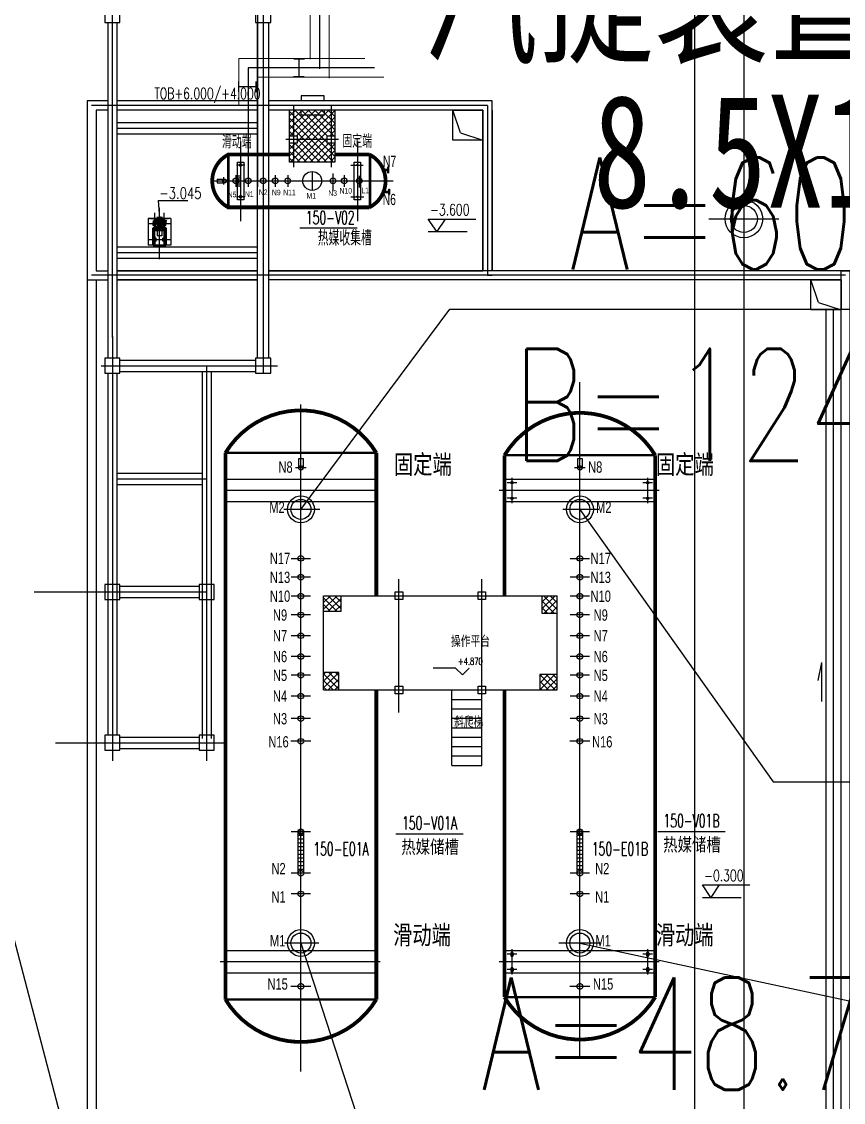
# Model space of a CAD drawing. Extents: x -170 to 1091, y -90 to 504.
# Drawn here: x 116.64 to 138.44, y 44.56 to 73.23 of the extents above; entities that cross this region are included whole.
import ezdxf
from ezdxf.enums import TextEntityAlignment as Align

# ---------------------------------------------------------------- set-up
doc = ezdxf.new("R2010")
doc.units = 0
doc.header["$LTSCALE"] = 1000
for name, pattern in [('ACAD_ISO02W100', [11, 8, -3]), ('CENTER', [50.8, 31.75, -6.35, 6.35, -6.35]), ('CENTER2', [28.575, 19.05, -3.175, 3.175, -3.175]), ('DASHED2', [0.375, 0.25, -0.125]), ('DOTE', [2.42, 2, -0.2, 0.02, -0.2])]:
    doc.linetypes.add(name, pattern=pattern)
doc.layers.get('0').update_dxf_attribs({"linetype": 'CONTINUOUS'})
for name, color, linetype in [('0-标注', 4, 'CONTINUOUS'), ('01', 7, 'CONTINUOUS'), ('1', 7, 'CONTINUOUS'), ('3中心线层', 1, 'CENTER'), ('8米层', 7, 'CONTINUOUS'), ('DIM_COOR', 3, 'CONTINUOUS'), ('DOTE', 1, 'DOTE'), ('PIPE1', 2, 'CONTINUOUS'), ('PIPE1_C1', 7, 'CONTINUOUS'), ('PUB_DIM', 3, 'CONTINUOUS'), ('PUB_TEXT', 7, 'CONTINUOUS'), ('S01', 3, 'CONTINUOUS'), ('W03', 5, 'CONTINUOUS'), ('中心线', 3, 'CENTER'), ('基本标注', 4, 'CONTINUOUS'), ('基础线', 1, 'CONTINUOUS'), ('定位中心线', 3, 'CENTER2'), ('已建', 8, 'CONTINUOUS'), ('管架', 30, 'CONTINUOUS')]:
    doc.layers.add(name, color=color, linetype=linetype)
doc.layers.add('虚线', color=4, linetype='ACAD_ISO02W100', lineweight=20)
doc.styles.add('_HZTXT', font='simplex.shx', dxfattribs={"width": 0.75, "bigfont": 'HZTXT.shx'})
doc.styles.add('_TCH_DIM', font='SIMPLEX', dxfattribs={"bigfont": 'GBCBIG'})
doc.styles.add('HGCAD', font='HGCAD.SHX', dxfattribs={"width": 0.75, "bigfont": 'hztxt.shx'})
doc.styles.add('HZTXT', font='txt.shx', dxfattribs={"width": 0.7, "bigfont": 'hztxt.shx'})
doc.styles.add('ROMANS', font='txta.shx', dxfattribs={"width": 0.7, "bigfont": 'hztxt.shx'})
doc.styles.get("Standard").update_dxf_attribs({"font": '', "width": 0.75})
doc.styles.add('YU1', font='', dxfattribs={"width": 0.75})
doc.styles.get('STANDARD').set_extended_font_data('SimSun')
doc.styles.get('YU1').set_extended_font_data('SimSun')

# ---------------------------------------------------------------- blocks, each defined once
blk = doc.blocks.new('2103')
for p, q in [((-2.25, 3.29), (10.33, 3.29)), ((0, 0), (-2.25, 3.29)), ((2.25, 3.29), (0, 0)), ((-2.25, 0), (8.08, 0))]:
    blk.add_line(p, q)
at = {"style": 'ROMANS', "width": 0.7}
blk.add_attdef('%%P0.000', text='', height=3, dxfattribs=at).set_placement((4.25, 4.29), align=Align.CENTER)
blk = doc.blocks.new('j')
at = {"layer": 'S01'}
for p, q in [((0, 2748), (0, -2004)), ((-2748, 0), (2748, 0))]:
    blk.add_line(p, q, dxfattribs=at)
for radius in [1475, 1054]:
    blk.add_circle((0, 0), radius, dxfattribs=at)

msp = doc.modelspace()

# ---------------------------------------------------------------- hatches: boundary and pattern name
at = {"ltscale": 50}
h = msp.add_hatch(dxfattribs=at)
h.set_pattern_fill('ANSI37', color=256, angle=-0.00006, style=0)
h.set_pattern_definition([(134.99994, (2976.10205, 432.64363), (0.08838844, 0.0883882553), []), (44.99994, (2976.10205, 432.64363), (0.0883882553, -0.08838844), [])])
h.paths.add_polyline_path([(123.74996, 70.19991), (123.84996, 70.19991), (123.84996, 70.87991), (123.74996, 70.87991)])
h.paths.add_polyline_path([(123.84996, 70.87991), (123.84996, 70.19991), (123.94996, 70.19991), (123.94996, 70.09991), (124.74996, 70.09991), (124.74996, 70.19991), (124.84996, 70.19991), (124.84996, 70.87991)])
h.paths.add_polyline_path([(124.84996, 70.19991), (124.94996, 70.19991), (124.94996, 70.87991), (124.84996, 70.87991)])
h.paths.add_polyline_path([(123.94996, 69.99991), (123.84996, 69.99991), (123.84996, 69.69991), (124.84996, 69.69991), (124.84996, 69.99991), (124.74996, 69.99991), (124.74996, 70.09991), (123.94996, 70.09991)])
h.paths.add_polyline_path([(123.84996, 69.99991), (123.74996, 69.99991), (123.74996, 69.69991), (123.84996, 69.69991)])
h.paths.add_polyline_path([(124.84996, 69.69991), (124.94996, 69.69991), (124.94996, 69.99991), (124.84996, 69.99991)])
h.paths.add_polyline_path([(124.84996, 69.49991), (124.94996, 69.49991), (124.94996, 69.69991), (124.84996, 69.69991)])
h.paths.add_polyline_path([(123.84996, 69.69991), (123.84996, 69.49991), (124.84996, 69.49991), (124.84996, 69.69991)])
h.paths.add_polyline_path([(123.74996, 69.49991), (123.84996, 69.49991), (123.84996, 69.69991), (123.74996, 69.69991)])
h = msp.add_hatch(dxfattribs=at)
h.set_pattern_fill('ANSI37', color=256, angle=-0.00006, style=0)
h.set_pattern_definition([(134.99994, (2976.65205, 432.64363), (0.08838844, 0.0883882553), []), (44.99994, (2976.65205, 432.64363), (0.0883882553, -0.08838844), [])])
h.paths.add_polyline_path([(125.11623, 57.59009), (125.11623, 57.99991), (124.64995, 57.99991), (124.64995, 57.59009)])
h = msp.add_hatch(dxfattribs=at)
h.set_pattern_fill('ANSI37', color=256, angle=-90.00006, style=0)
h.set_pattern_definition([(224.99994, (-218.49382, 2869.30198), (-0.0883882553, 0.08838844), []), (134.99994, (-218.49382, 2869.30198), (0.08838844, 0.0883882553), [])])
h.paths.add_polyline_path([(130.84995, 57.53362), (130.84995, 57.9999), (130.44013, 57.9999), (130.44013, 57.53362)])
h = msp.add_hatch(dxfattribs=at)
h.set_pattern_fill('ANSI37', color=256, angle=89.99994, style=0)
h.set_pattern_definition([(44.99994, (539.99371, -2755.80224), (0.0883882553, -0.08838844), []), (314.99994, (539.99371, -2755.80224), (-0.08838844, -0.0883882553), [])])
h.paths.add_polyline_path([(124.64994, 55.96619), (124.64994, 55.49991), (125.05976, 55.49991), (125.05976, 55.96619)])
h = msp.add_hatch(dxfattribs=at)
h.set_pattern_fill('ANSI37', color=256, angle=179.99994, style=0)
h.set_pattern_definition([(314.99994, (-2655.15216, -319.14389), (-0.08838844, -0.0883882553), []), (224.99994, (-2655.15216, -319.14389), (-0.0883882553, 0.08838844), [])])
h.paths.add_polyline_path([(130.38366, 55.4999), (130.84994, 55.4999), (130.84994, 55.90972), (130.38366, 55.90972)])

# ---------------------------------------------------------------- linework, layer by layer
at = {"ltscale": 2}
for p, q in [((124.67028, 71.25372), (124.05342, 71.25372)), ((124.05342, 71.25372), (124.05342, 71.12297)), ((124.67028, 71.12297), (124.67028, 71.25372)), ((124.05342, 70.7461), (124.05342, 70.87685)), ((124.67028, 70.87685), (124.67028, 70.7461)), ((124.67028, 70.7461), (124.05342, 70.7461)), ((125.59996, 69.13804), (125.59996, 68.82526)), ((120.26731, 68.4846), (120.86731, 68.4846)), ((120.26731, 68.4846), (120.29978, 68.0159)), ((120.86731, 68.4846), (121.05453, 68.4846)), ((137.85639, 56.22644), (137.76561, 55.74831)), ((137.85639, 56.22644), (137.85638, 55.19516))]:
    msp.add_line(p, q, dxfattribs=at)
at = {"ltscale": 50}
for p, q in [((123.74996, 69.49991), (123.74996, 70.87991)), ((124.94996, 70.87991), (124.94996, 69.49991)), ((124.94996, 69.49991), (123.74996, 69.49991)), ((124.12494, 51.63991), (123.97494, 51.63991)), ((124.12494, 50.63991), (124.12494, 51.73991)), ((131.52494, 51.6399), (131.37494, 51.6399)), ((131.52494, 50.6399), (131.52494, 51.7399)), ((124.12494, 51.53991), (123.97494, 51.53991)), ((124.12494, 51.43991), (123.97494, 51.43991)), ((124.12494, 51.33991), (123.97494, 51.33991)), ((131.52494, 51.5399), (131.37494, 51.5399)), ((131.52494, 51.4399), (131.37494, 51.4399)), ((131.52494, 51.3399), (131.37494, 51.3399)), ((124.12494, 51.23991), (123.97494, 51.23991)), ((124.12494, 51.13991), (123.97494, 51.13991)), ((124.12494, 51.03991), (123.97494, 51.03991)), ((131.52494, 51.2399), (131.37494, 51.2399)), ((131.52494, 51.1399), (131.37494, 51.1399)), ((131.52494, 51.0399), (131.37494, 51.0399)), ((124.12494, 50.93991), (123.97494, 50.93991)), ((124.12494, 50.83991), (123.97494, 50.83991)), ((124.12494, 50.73991), (123.97494, 50.73991)), ((131.52494, 50.9399), (131.37494, 50.9399)), ((131.52494, 50.8399), (131.37494, 50.8399)), ((131.52494, 50.7399), (131.37494, 50.7399))]:
    msp.add_line(p, q, dxfattribs=at)
at = {"color": 6, "ltscale": 50}
for p, q in [((123.74996, 70.19991), (123.94996, 70.19991)), ((123.94996, 69.99991), (123.74996, 69.99991)), ((123.94996, 70.19991), (123.94996, 69.99991))]:
    msp.add_line(p, q, dxfattribs=at)
at = {"color": 0, "lineweight": 53, "ltscale": 8}
for p, q in [((126.20096, 69.28991), (126.35701, 69.28991)), ((126.20096, 68.70991), (126.38501, 68.70991))]:
    msp.add_line(p, q, dxfattribs=at)
at = {"linetype": 'DASHED2', "ltscale": 100}
for p, q in [((121.82496, 69.04991), (122.02496, 69.04991)), ((121.82496, 69.04991), (121.82496, 68.94991)), ((121.82496, 68.94991), (122.02496, 68.94991))]:
    msp.add_line(p, q, dxfattribs=at)
for p, q in [((126.38501, 68.77791), (126.39901, 68.77791)), ((126.38501, 68.64191), (126.39901, 68.64191)), ((126.40101, 68.74891), (126.39901, 68.74891)), ((126.40101, 68.67091), (126.39901, 68.67091)), ((126.40101, 68.74891), (126.40301, 68.74891)), ((126.40101, 68.67091), (126.40301, 68.67091)), ((120.23996, 67.69988), (120.23996, 67.53988)), ((120.35996, 67.69988), (120.35996, 67.53988)), ((120.46496, 67.69988), (120.46496, 67.71988)), ((120.35996, 67.53988), (120.23996, 67.53988))]:
    msp.add_line(p, q)
at = {"lineweight": 53}
for p, q in [((120.14996, 67.95388), (120.24934, 67.95388)), ((120.14996, 67.95388), (120.14996, 67.88388)), ((120.22496, 68.01791), (120.22496, 67.99791)), ((120.22496, 68.01791), (120.37496, 68.01791)), ((120.22496, 67.99791), (120.37496, 67.99791)), ((120.26396, 67.99791), (120.26396, 67.97729)), ((120.33596, 67.99791), (120.33596, 67.97908)), ((120.35257, 67.95388), (120.44996, 67.95388)), ((120.37496, 68.01791), (120.37496, 67.99791)), ((120.44996, 67.95388), (120.44996, 67.88388)), ((120.13496, 67.75388), (120.13496, 67.28888)), ((120.13496, 67.75388), (120.46496, 67.75388)), ((120.13496, 67.69988), (120.46496, 67.69988)), ((120.14996, 67.91388), (120.25256, 67.91388)), ((120.14996, 67.88388), (120.44996, 67.88388)), ((120.18996, 67.77388), (120.40996, 67.77388)), ((120.18996, 67.77388), (120.18996, 67.75388)), ((120.25996, 67.79388), (120.33996, 67.79388)), ((120.25996, 67.79388), (120.25996, 67.77388)), ((120.26396, 67.88388), (120.26396, 67.79388)), ((120.33596, 67.88388), (120.33596, 67.79388)), ((120.33996, 67.79388), (120.33996, 67.77388)), ((120.34935, 67.91388), (120.44996, 67.91388)), ((120.40996, 67.77388), (120.40996, 67.75388)), ((120.46496, 67.28888), (120.46496, 67.75388)), ((120.13496, 67.28888), (120.46496, 67.28888))]:
    msp.add_line(p, q, dxfattribs=at)
at = {"ltscale": 10}
for p, q in [((124.64994, 55.49991), (124.64995, 57.99991)), ((124.64995, 57.99991), (130.84995, 57.9999)), ((130.84994, 55.4999), (130.84995, 57.9999)), ((124.64994, 55.49991), (130.84994, 55.4999))]:
    msp.add_line(p, q, dxfattribs=at)
at = {"color": 2, "ltscale": 10}
for p, q in [((128.04994, 53.4999), (128.04994, 55.4999)), ((128.84994, 53.4999), (128.84994, 55.4999)), ((128.04994, 55.2499), (128.84994, 55.2499)), ((128.04994, 54.9999), (128.84994, 54.9999)), ((128.04994, 54.7499), (128.84994, 54.7499)), ((128.04994, 54.4999), (128.84994, 54.4999)), ((128.04994, 54.2499), (128.84994, 54.2499)), ((128.04994, 53.9999), (128.84994, 53.9999)), ((128.04994, 53.7499), (128.84994, 53.7499)), ((128.04994, 53.4999), (128.84994, 53.4999))]:
    msp.add_line(p, q, dxfattribs=at)
at = {"ltscale": 100}
for p, q in [((123.97494, 50.63991), (123.97494, 51.73991)), ((131.37494, 50.6399), (131.37494, 51.7399))]:
    msp.add_line(p, q, dxfattribs=at)
at = {"ltscale": 2, "const_width": 0.035}
for points in [[(123.85607, 72.23039), (124.14571, 72.23039)], [(123.99996, 72.24991), (123.99996, 71.74991)], [(122.39996, 71.35602), (122.39996, 71.64566)], [(122.86185, 71.35323), (122.86185, 71.64287)], [(123.85329, 71.7685), (124.14292, 71.7685)], [(122.38044, 71.49991), (122.88044, 71.49991)]]:
    msp.add_lwpolyline(points, dxfattribs=at)
at = {"color": 6, "ltscale": 50}
for points in [[(124.74996, 70.19991), (124.94996, 70.19991), (124.94996, 69.99991), (124.74996, 69.99991)], [(126.54995, 58.09991), (126.74995, 58.09991), (126.74995, 57.89991), (126.54995, 57.89991)], [(128.74995, 58.0999), (128.94995, 58.0999), (128.94995, 57.8999), (128.74995, 57.8999)], [(126.54994, 55.59991), (126.74994, 55.59991), (126.74994, 55.39991), (126.54994, 55.39991)], [(128.74994, 55.5999), (128.94994, 55.5999), (128.94994, 55.3999), (128.74994, 55.3999)]]:
    msp.add_lwpolyline(points, close=True, dxfattribs=at)
for points in [[(126.38501, 68.77791), (126.38501, 68.64191)], [(126.39901, 68.77791), (126.39901, 68.64191)], [(126.40101, 68.74891), (126.40101, 68.67091)], [(126.40101, 68.74891), (126.40101, 68.67091)], [(126.40301, 68.77791), (126.40301, 68.64191)]]:
    msp.add_lwpolyline(points)
at = {"color": 1, "ltscale": 5, "const_width": 0.035}
for points in [[(124.01946, 67.75166), (125.54996, 67.75165)], [(126.56363, 51.68081), (128.36036, 51.68081)]]:
    msp.add_lwpolyline(points, dxfattribs=at)
at = {"color": 4, "linetype": 'DASHED2', "ltscale": 50}
for points in [[(123.99295, 61.38714), (123.99295, 61.63714), (124.10695, 61.63714), (124.10695, 61.38714)], [(131.39295, 61.38713), (131.39295, 61.63713), (131.50695, 61.63713), (131.50695, 61.38713)]]:
    msp.add_lwpolyline(points, dxfattribs=at)
at = {"ltscale": 50}
for points in [[(124.64995, 57.59009), (125.11623, 57.59009), (125.11623, 57.99991)], [(130.44013, 57.9999), (130.44013, 57.53362), (130.84995, 57.53362)], [(125.05976, 55.49991), (125.05976, 55.96619), (124.64994, 55.96619)], [(130.84994, 55.90972), (130.38366, 55.90972), (130.38366, 55.4999)]]:
    msp.add_lwpolyline(points, dxfattribs=at)
at = {"color": 1, "ltscale": 5, "const_width": 0.035, "elevation": 2.4975}
msp.add_lwpolyline([(133.51162, 51.74157), (135.30835, 51.74156)], dxfattribs=at)
at = {"ltscale": 50}
for centre, radius in [((122.32496, 68.99991), 0.075), ((122.64996, 68.99991), 0.075), ((123.04996, 68.99991), 0.075), ((123.36996, 68.99991), 0.075), ((123.69996, 68.99991), 0.075), ((124.34996, 68.99991), 0.25), ((124.89996, 68.99991), 0.075), ((125.19996, 68.99991), 0.075), ((125.59996, 68.99991), 0.075), ((124.04995, 60.28991), 0.3575), ((124.04995, 60.28991), 0.265), ((131.44995, 60.2899), 0.3575), ((131.44995, 60.2899), 0.265), ((124.04995, 58.98991), 0.075), ((131.44995, 58.9899), 0.075), ((124.04995, 58.48991), 0.075), ((131.44995, 58.4899), 0.075), ((124.04995, 57.98991), 0.075), ((131.44995, 57.9899), 0.075), ((124.04995, 57.48991), 0.075), ((131.44995, 57.4899), 0.075), ((124.04995, 56.93991), 0.075), ((131.44995, 56.9399), 0.075), ((124.04995, 56.38991), 0.075), ((131.44995, 56.3899), 0.075), ((124.04994, 55.88991), 0.075), ((131.44994, 55.8899), 0.075), ((124.04994, 55.33991), 0.075), ((131.44994, 55.3399), 0.075), ((124.04994, 54.73991), 0.075), ((131.44994, 54.7399), 0.075), ((124.04994, 54.13991), 0.075), ((131.44994, 54.1399), 0.075), ((124.04994, 51.73991), 0.075), ((131.44994, 51.7399), 0.075), ((124.04994, 50.63991), 0.075), ((131.44994, 50.6399), 0.075), ((131.44994, 50.6399), 0.075), ((124.04994, 50.08991), 0.075), ((131.44994, 50.0899), 0.075), ((124.04994, 48.78991), 0.3575), ((124.04994, 48.78991), 0.3575), ((124.04994, 48.78991), 0.265), ((124.04994, 48.78991), 0.265), ((131.44994, 48.7899), 0.3575), ((131.44994, 48.7899), 0.3575), ((131.44994, 48.7899), 0.3575), ((131.44994, 48.7899), 0.265), ((131.44994, 48.7899), 0.265), ((131.44994, 48.7899), 0.265)]:
    msp.add_circle(centre, radius, dxfattribs=at)
at = {"linetype": 'DASHED2', "ltscale": 100}
msp.add_circle((122.02496, 68.99991), 0.05, dxfattribs=at)
at = {"lineweight": 53}
for centre, radius in [((120.30096, 67.93791), 0.05403), ((120.29996, 67.93791), 0.024)]:
    msp.add_circle(centre, radius, dxfattribs=at)
at = {"color": 4, "linetype": 'DASHED2', "ltscale": 50}
for centre in [(124.04995, 61.38991), (131.44995, 61.3899)]:
    msp.add_circle(centre, 0.057, dxfattribs=at)
at = {"ltscale": 100}
for centre in [(124.04994, 51.73991), (131.44994, 51.7399)]:
    msp.add_circle(centre, 0.057, dxfattribs=at)
at = {"linetype": 'DASHED2', "ltscale": 50}
for centre in [(124.04994, 47.63991), (124.04994, 47.63991), (124.04994, 47.63991), (131.44994, 47.6399), (131.44994, 47.6399), (131.44994, 47.6399)]:
    msp.add_circle(centre, 0.075, dxfattribs=at)
at = {"layer": '0-标注', "ltscale": 50}
for p, q in [((122.46996, 69.43991), (122.42996, 69.43991)), ((122.42996, 69.39991), (122.46996, 69.39991)), ((122.46996, 68.59962), (122.42996, 68.59962)), ((122.42996, 68.55962), (122.46996, 68.55962)), ((129.61994, 48.5249), (129.61994, 48.4649)), ((129.67994, 48.5249), (129.67994, 48.4649)), ((133.21994, 48.5249), (133.21994, 48.4649)), ((133.27994, 48.5249), (133.27994, 48.4649)), ((129.61994, 48.1149), (129.61994, 48.0549)), ((129.67994, 48.1149), (129.67994, 48.0549)), ((133.21994, 48.1149), (133.21994, 48.0549)), ((133.27994, 48.1149), (133.27994, 48.0549))]:
    msp.add_line(p, q, dxfattribs=at)
at = {"layer": '0-标注'}
for p, q in [((128.1541, 56.07771), (127.56037, 56.07771)), ((128.3341, 55.89771), (128.1541, 56.07771)), ((128.3341, 55.89771), (128.1541, 56.07771)), ((128.3341, 55.89771), (128.5141, 56.07771)), ((128.3341, 55.89771), (128.5141, 56.07771))]:
    msp.add_line(p, q, dxfattribs=at)
at = {"layer": '0-标注', "color": 6, "linetype": 'DASHED2', "ltscale": 500}
for points in [[(122.36496, 69.49991), (122.53496, 69.49991), (122.53496, 68.49991), (122.36496, 68.49991)], [(125.46496, 69.49991), (125.63496, 69.49991), (125.63496, 68.49991), (125.46496, 68.49991)], [(122.07495, 61.08991), (126.02495, 61.08991), (126.02495, 60.48991), (122.07495, 60.48991)], [(129.47495, 61.0899), (133.42495, 61.0899), (133.42495, 60.4899), (129.47495, 60.4899)], [(122.07494, 48.58991), (126.02494, 48.58991), (126.02494, 47.98991), (122.07494, 47.98991)], [(129.47494, 48.5899), (133.42494, 48.5899), (133.42494, 47.9899), (129.47494, 47.9899)]]:
    msp.add_lwpolyline(points, close=True, dxfattribs=at)
at = {"layer": '0-标注', "ltscale": 50}
for centre, radius in [((125.54996, 69.41991), 0.02), ((125.54996, 68.57991), 0.02), ((129.64995, 60.9949), 0.03), ((133.24995, 60.9949), 0.03), ((129.64995, 60.5849), 0.03), ((133.24995, 60.5849), 0.03)]:
    msp.add_circle(centre, radius, dxfattribs=at)
for centre, radius, start, end in [((122.42996, 69.41991), 0.02, 89.99994, 269.99994), ((122.46996, 69.41991), 0.02, 269.99994, 89.99994), ((122.42996, 68.57962), 0.02, 89.99994, 269.99994), ((122.46996, 68.57962), 0.02, 269.99994, 89.99994), ((129.64994, 48.5249), 0.03, 359.99994, 179.99994), ((129.64994, 48.4649), 0.03, 179.99994, 359.99994), ((133.24994, 48.5249), 0.03, 359.99994, 179.99994), ((133.24994, 48.4649), 0.03, 179.99994, 359.99994), ((129.64994, 48.1149), 0.03, 359.99994, 179.99994), ((129.64994, 48.0549), 0.03, 179.99994, 359.99994), ((133.24994, 48.1149), 0.03, 359.99994, 179.99994), ((133.24994, 48.0549), 0.03, 179.99994, 359.99994)]:
    msp.add_arc(centre, radius, start, end, dxfattribs=at)
at = {"layer": '3中心线层', "color": 1, "linetype": 'ByBlock', "const_width": 0.1}
for points in [[(122.04995, 61.78991, -0.5625), (126.04995, 61.78991)], [(129.44995, 61.7249, -0.5625), (133.44995, 61.7249)], [(126.04994, 47.28991, -0.5625), (122.04994, 47.28991)], [(133.44994, 47.3549, -0.5625), (129.44994, 47.3549)]]:
    msp.add_lwpolyline(points, format="xyb", dxfattribs=at)
for points in [[(122.04994, 47.28991), (122.04995, 61.78991)], [(126.04995, 61.78991), (126.04995, 57.99991)], [(129.44995, 57.9999), (129.44995, 61.7249)], [(133.44995, 61.7249), (133.44994, 47.3549)], [(126.04994, 55.49991), (126.04994, 47.28991)], [(129.44994, 47.3549), (129.44994, 55.4999)]]:
    msp.add_lwpolyline(points, dxfattribs=at)
at = {"layer": 'DIM_COOR', "color": 4, "linetype": 'Continuous'}
for p, q in [((108.99945, 77.19996), (119.79281, 36.11225)), ((124.04995, 60.28991), (128.00347, 65.59796)), ((128.00347, 65.59796), (146.37347, 65.59796)), ((131.44995, 60.2899), (136.57505, 53.06058)), ((136.57505, 53.06058), (154.50505, 53.06058)), ((124.04994, 48.78991), (125.64938, 43.85028)), ((131.44994, 48.7899), (148.20357, 45.18865))]:
    msp.add_line(p, q, dxfattribs=at)
at = {"layer": 'DOTE', "ltscale": 5}
for p, q in [((120.29996, 67.27287), (120.29996, 68.26218)), ((120.17496, 67.24498), (120.17496, 68.14991)), ((120.48954, 67.93791), (120.18557, 67.93791)), ((120.42496, 67.24498), (120.42496, 68.14991)), ((120.59996, 67.85991), (119.99996, 67.85991)), ((120.59996, 67.43991), (119.99996, 67.43991))]:
    msp.add_line(p, q, dxfattribs=at)
at = {"layer": 'DOTE', "ltscale": 10}
msp.add_line((120.20096, 67.93791), (120.40096, 67.93791), dxfattribs=at)
at = {"layer": 'PIPE1'}
for p, q in [((120.13496, 67.81991), (120.13496, 67.89991)), ((120.21496, 67.89991), (120.13496, 67.89991)), ((120.21496, 67.81991), (120.13496, 67.81991)), ((120.21496, 67.81991), (120.21496, 67.89991)), ((120.46496, 67.89991), (120.38496, 67.89991)), ((120.38496, 67.81991), (120.38496, 67.89991)), ((120.46496, 67.81991), (120.38496, 67.81991)), ((120.46496, 67.81991), (120.46496, 67.89991)), ((120.13496, 67.39991), (120.13496, 67.47991)), ((120.21496, 67.47991), (120.13496, 67.47991)), ((120.21496, 67.39991), (120.13496, 67.39991)), ((120.21496, 67.39991), (120.21496, 67.47991)), ((120.38496, 67.39991), (120.38496, 67.47991)), ((120.46496, 67.47991), (120.38496, 67.47991)), ((120.46496, 67.39991), (120.38496, 67.39991)), ((120.46496, 67.39991), (120.46496, 67.47991))]:
    msp.add_line(p, q, dxfattribs=at)
at = {"layer": 'PIPE1_C1', "color": 0}
for p, q in [((126.35701, 69.20991), (126.35701, 69.36991)), ((126.35701, 69.20991), (126.35701, 69.36991)), ((126.38501, 69.20991), (126.38501, 69.36991)), ((126.38501, 69.20991), (126.38501, 69.36991)), ((126.38501, 68.64191), (126.38501, 68.77791)), ((126.38501, 68.64191), (126.38501, 68.77791))]:
    msp.add_line(p, q, dxfattribs=at)
at = {"layer": '中心线', "ltscale": 30}
for p, q in [((124.54996, 71.97605), (124.54998, 88.47616)), ((119.04995, 64.84911), (119.04997, 79.27617)), ((123.04997, 79.27616), (123.04995, 64.84911)), ((125.99996, 71.99991), (122.64996, 71.99991)), ((128.99996, 70.9999), (118.49996, 70.99991)), ((128.99996, 70.9999), (128.99996, 66.4999)), ((119.16996, 70.39991), (122.89996, 70.39991)), ((125.54996, 69.64991), (125.54996, 68.20326)), ((120.29996, 67.24241), (120.29996, 68.28269)), ((119.16996, 67.09991), (122.89996, 67.09991)), ((138.49996, 66.50016), (118.49996, 66.49991)), ((123.04995, 64.87296), (123.04995, 63.89991)), ((118.74995, 64.09991), (123.43106, 64.09991)), ((124.04993, 45.38502), (124.04995, 63.07314)), ((124.19153, 61.38991), (123.90837, 61.38991)), ((131.59153, 61.3899), (131.30837, 61.3899)), ((126.04995, 60.78991), (122.04995, 60.78991)), ((124.55118, 60.28991), (123.59648, 60.28991)), ((131.95118, 60.2899), (130.99648, 60.2899))]:
    msp.add_line(p, q, dxfattribs=at)
at = {"layer": '中心线', "ltscale": 10}
for p, q in [((122.89997, 76.54991), (122.89996, 68.84566)), ((122.89997, 76.54991), (122.89996, 68.84566)), ((122.64996, 71.99991), (122.64996, 68.84566)), ((123.84996, 70.99991), (123.84996, 69.36668)), ((124.84996, 70.99991), (124.84996, 69.36668)), ((122.44996, 70.04653), (122.44996, 67.92991)), ((125.04996, 70.09991), (123.64996, 70.09991)), ((125.54996, 70.04653), (125.54996, 67.92991)), ((122.56092, 69.41991), (122.339, 69.41991)), ((125.37064, 69.41991), (125.70235, 69.41991)), ((121.99996, 69.09549), (121.99996, 68.90433)), ((122.32496, 69.15416), (122.32496, 68.84566)), ((122.39996, 69.15416), (122.39996, 68.84566)), ((123.04996, 69.15416), (123.04996, 68.84566)), ((123.36996, 69.15416), (123.36996, 68.84566)), ((123.69996, 69.15416), (123.69996, 68.84566)), ((124.34996, 69.24991), (124.34996, 68.74991)), ((124.89996, 69.19994), (124.89996, 68.74851)), ((125.19996, 69.15416), (125.19996, 68.84566)), ((121.69796, 68.99991), (126.4978, 68.99991)), ((122.56092, 68.58087), (122.339, 68.58087)), ((125.37064, 68.57991), (125.71693, 68.57991)), ((119.04995, 64.87297), (119.04994, 53.61753)), ((121.54995, 64.09991), (121.54994, 53.61753)), ((131.44993, 45.72035), (131.44995, 63.66066)), ((119.16995, 61.09991), (121.54995, 61.09991)), ((129.64995, 60.45607), (129.64995, 61.12374)), ((133.24995, 60.45607), (133.24995, 61.12373)), ((133.55402, 60.7899), (129.30975, 60.7899)), ((129.77878, 60.9949), (129.52112, 60.9949)), ((133.37878, 60.9949), (133.12112, 60.9949)), ((129.77878, 60.5849), (129.52112, 60.5849)), ((133.37878, 60.5849), (133.12112, 60.5849)), ((123.79326, 58.98991), (124.30663, 58.98991)), ((131.19326, 58.9899), (131.70663, 58.9899)), ((124.30663, 58.48991), (123.79326, 58.48991)), ((131.70663, 58.4899), (131.19326, 58.4899)), ((126.64994, 54.9059), (126.64995, 58.44059)), ((128.84994, 55.4999), (128.84995, 58.44059)), ((116.9717, 58.09992), (121.54995, 58.09991)), ((124.30663, 57.98991), (123.79326, 57.98991)), ((131.70663, 57.9899), (131.19326, 57.9899)), ((124.30663, 57.48991), (123.79326, 57.48991)), ((131.70663, 57.4899), (131.19326, 57.4899)), ((124.30663, 56.93991), (123.79326, 56.93991)), ((131.70663, 56.9399), (131.19326, 56.9399)), ((124.30663, 56.38991), (123.79326, 56.38991)), ((131.70663, 56.3899), (131.19326, 56.3899)), ((124.30663, 55.88991), (123.79326, 55.88991)), ((131.70663, 55.8899), (131.19326, 55.8899)), ((124.30663, 55.33991), (123.79326, 55.33991)), ((131.70663, 55.3399), (131.19326, 55.3399)), ((124.30663, 54.73991), (123.79326, 54.73991)), ((131.70663, 54.7399), (131.19326, 54.7399)), ((117.5375, 54.09992), (122.04994, 54.09991)), ((124.31494, 54.13991), (123.78494, 54.13991)), ((131.71494, 54.1399), (131.18494, 54.1399)), ((124.30663, 51.73991), (123.79325, 51.73991)), ((131.70663, 51.7399), (131.19325, 51.7399)), ((124.30662, 50.63991), (123.79325, 50.63991)), ((131.70662, 50.6399), (131.19325, 50.6399)), ((124.30662, 50.08991), (123.79325, 50.08991)), ((131.70662, 50.0899), (131.19325, 50.0899)), ((124.52577, 48.78991), (123.61081, 48.78991)), ((124.52577, 48.78991), (123.61081, 48.78991)), ((132.01083, 48.7899), (130.88904, 48.7899)), ((132.01083, 48.7899), (130.88904, 48.7899)), ((131.92577, 48.7899), (131.01081, 48.7899)), ((129.77877, 48.4949), (129.5211, 48.4949)), ((129.64994, 47.95607), (129.64994, 48.62374)), ((133.37877, 48.4949), (133.1211, 48.4949)), ((133.24994, 47.95607), (133.24994, 48.62373)), ((126.15401, 48.28991), (121.90973, 48.28991)), ((133.55401, 48.2899), (129.30973, 48.2899)), ((129.77877, 48.0849), (129.5211, 48.0849)), ((133.37877, 48.0849), (133.1211, 48.0849)), ((124.31494, 47.63991), (123.78494, 47.63991)), ((131.71494, 47.6399), (131.18494, 47.6399))]:
    msp.add_line(p, q, dxfattribs=at)
at = {"layer": '中心线', "ltscale": 30}
msp.add_lwpolyline([(128.99996, 70.9999), (128.99996, 66.4999), (129.11996, 66.4999)], dxfattribs=at)
at = {"layer": '基本标注'}
for p, q in [((120.03496, 67.99991), (120.53496, 67.99991)), ((120.53496, 67.29991), (120.03496, 67.29991))]:
    msp.add_line(p, q, dxfattribs=at)
at = {"layer": '基础线', "ltscale": 0.3}
for p, q in [((119.99996, 67.99991), (119.99996, 67.29991)), ((120.59996, 67.99991), (119.99996, 67.99991)), ((120.59996, 67.99991), (120.59996, 67.29991)), ((120.59996, 67.29991), (119.99996, 67.29991))]:
    msp.add_line(p, q, dxfattribs=at)
at = {"layer": '定位中心线', "color": 2, "linetype": 'ByBlock', "lineweight": 53}
for p, q in [((122.12496, 69.69991), (122.12496, 68.29991)), ((125.87496, 69.69991), (125.87496, 68.29991))]:
    msp.add_line(p, q, dxfattribs=at)
at = {"layer": '定位中心线', "linetype": 'DOTE', "ltscale": 1000}
for p, q in [((120.17496, 67.94865), (120.17496, 67.72718)), ((120.17496, 67.94865), (120.17496, 67.72718)), ((120.42496, 67.94865), (120.42496, 67.72718)), ((120.42496, 67.94865), (120.42496, 67.72718)), ((120.42496, 67.94865), (120.42496, 67.72718)), ((120.17496, 67.52865), (120.17496, 67.30718)), ((120.17496, 67.52865), (120.17496, 67.30718)), ((120.42496, 67.52865), (120.42496, 67.30718))]:
    msp.add_line(p, q, dxfattribs=at)
at = {"layer": '定位中心线', "linetype": 'CENTER2'}
msp.add_line((120.29996, 66.92691), (120.29996, 68.06191), dxfattribs=at)
at = {"layer": '定位中心线', "color": 0, "linetype": 'ByBlock', "lineweight": 50}
for p, q in [((126.04995, 61.78991), (122.04995, 61.78991)), ((129.44995, 61.7249), (133.44995, 61.7249)), ((133.44994, 47.3549), (129.44994, 47.3549)), ((126.04994, 47.28991), (122.04994, 47.28991))]:
    msp.add_line(p, q, dxfattribs=at)
at = {"layer": '定位中心线'}
for points in [[(118.84996, 73.59991), (118.84996, 73.19991), (119.24996, 73.19991), (119.24996, 73.59991)], [(118.84995, 64.29991), (118.84995, 63.89991), (119.24995, 63.89991), (119.24995, 64.29991)], [(122.84995, 64.29991), (122.84995, 63.89991), (123.24995, 63.89991), (123.24995, 64.29991)], [(118.84995, 58.29991), (118.84995, 57.89991), (119.24995, 57.89991), (119.24995, 58.29991)], [(121.34995, 58.29991), (121.34995, 57.89991), (121.74995, 57.89991), (121.74995, 58.29991)], [(118.84994, 54.29991), (118.84994, 53.89991), (119.24994, 53.89991), (119.24994, 54.29991)], [(121.34994, 54.29991), (121.34994, 53.89991), (121.74994, 53.89991), (121.74994, 54.29991)]]:
    msp.add_lwpolyline(points, close=True, dxfattribs=at)
at = {"layer": '定位中心线', "linetype": 'ByBlock'}
msp.add_lwpolyline([(122.84996, 73.59991), (122.84996, 73.19991), (123.24996, 73.19991), (123.24996, 73.59991)], close=True, dxfattribs=at)
at = {"layer": '定位中心线', "color": 2, "linetype": 'ByBlock', "lineweight": 53, "const_width": 0.1}
for points in [[(122.12496, 68.29991, -0.61), (122.12496, 69.69991)], [(125.86914, 69.69991, -0.61), (125.86914, 68.29991)]]:
    msp.add_lwpolyline(points, format="xyb", dxfattribs=at)
for points in [[(122.09996, 69.69991), (123.74996, 69.69991)], [(124.94996, 69.69991), (125.87496, 69.69991)], [(122.09996, 68.29991), (125.87496, 68.29991)]]:
    msp.add_lwpolyline(points, dxfattribs=at)
at = {"layer": '已建', "color": 8, "linetype": 'Continuous'}
for points in [[(134.49668, 43.32449), (134.49677, 128.3258)], [(135.79999, 98.52437), (135.79996, 68.49322)], [(135.79996, 67.49323), (135.79993, 38.49322)], [(158.61996, 66.38014), (158.61993, 42.88014), (138.37993, 42.88016), (138.37996, 66.62016), (153.79996, 66.62014)]]:
    msp.add_lwpolyline(points, dxfattribs=at)
at = {"layer": '管架'}
for p, q in [((118.92996, 73.19991), (118.92995, 64.87297)), ((119.16996, 73.19991), (119.16995, 64.87297)), ((128.27996, 70.2799), (128.07996, 70.8799)), ((128.27996, 70.2799), (128.87996, 70.0799)), ((137.77995, 65.77989), (137.57996, 66.37989)), ((137.77995, 65.77989), (138.37995, 65.57989)), ((137.97993, 43.31621), (137.97995, 65.57989)), ((138.17993, 43.31989), (138.17995, 65.57989)), ((118.92995, 64.87297), (118.92995, 64.29991)), ((119.16995, 64.87297), (119.16995, 64.29991)), ((121.42995, 63.94991), (121.42994, 54.20991)), ((121.66995, 63.94991), (121.66994, 54.20991)), ((118.92995, 63.89991), (118.92994, 54.29991)), ((119.16995, 63.89991), (119.16994, 54.29991))]:
    msp.add_line(p, q, dxfattribs=at)
at = {"layer": '管架', "ltscale": 1000}
for p, q in [((122.89995, 64.87296), (122.89996, 73.19991)), ((123.19995, 64.87296), (123.19996, 73.19991)), ((119.16996, 70.54991), (122.89996, 70.54991)), ((119.16996, 70.24991), (122.89996, 70.24991)), ((119.16996, 67.24991), (122.89996, 67.24991)), ((119.16996, 66.94991), (122.89996, 66.94991)), ((122.89995, 64.29991), (122.89995, 64.87296)), ((123.19995, 64.29991), (123.19995, 64.87296)), ((119.24995, 64.24991), (122.84995, 64.24991)), ((119.24995, 63.94991), (122.84995, 63.94991)), ((119.16995, 61.24991), (121.42995, 61.24991)), ((119.16995, 60.94991), (121.42995, 60.94991)), ((119.24995, 58.24991), (121.34995, 58.24991)), ((119.24995, 57.94991), (121.34995, 57.94991)), ((119.24994, 54.24991), (121.34994, 54.24991)), ((119.24994, 53.94991), (121.34994, 53.94991))]:
    msp.add_line(p, q, dxfattribs=at)
at = {"layer": '管架'}
for points in [[(118.92996, 71.11991), (118.37996, 71.11991), (118.37996, 66.37991), (118.92996, 66.37991)], [(122.89996, 71.11991), (119.16996, 71.11991)], [(129.11996, 66.6199), (129.11996, 71.1199), (123.19996, 71.11991)], [(118.92996, 70.87991), (118.61996, 70.87991), (118.61996, 66.61991), (118.92996, 66.61991)], [(122.89996, 70.87991), (119.16996, 70.87991)], [(123.19996, 66.61991), (128.87996, 66.6199), (128.87996, 70.8799), (123.19996, 70.87991)], [(128.87996, 70.8799), (128.87996, 66.6199)], [(129.11996, 70.8799), (129.11996, 66.6199)], [(118.37996, 66.37991), (118.37993, 42.87991), (138.61993, 42.87989), (138.61996, 66.61989), (123.19996, 66.61991)], [(118.37996, 66.61991), (118.37996, 66.37991)], [(122.89996, 66.61991), (119.16996, 66.61991)], [(119.16996, 66.61991), (122.89996, 66.61991)], [(118.61996, 66.37991), (118.61993, 43.11991), (138.37993, 43.11989), (138.37996, 66.37989), (123.19996, 66.37991)], [(122.89996, 66.37991), (119.16996, 66.37991)], [(119.16996, 66.37991), (122.89996, 66.37991)]]:
    msp.add_lwpolyline(points, dxfattribs=at)
for points in [[(128.07996, 70.8799), (128.87996, 70.8799), (128.87996, 70.0799), (128.07996, 70.0799)], [(137.57996, 66.37989), (138.37996, 66.37989), (138.37995, 65.57989), (137.57995, 65.57989)]]:
    msp.add_lwpolyline(points, close=True, dxfattribs=at)
at = {"layer": '虚线', "ltscale": 30}
for p, q in [((124.29996, 72.22605), (124.29998, 88.72616)), ((124.79996, 71.72605), (124.79998, 88.22616)), ((125.74996, 72.24991), (122.39996, 72.24991)), ((122.39996, 72.24991), (122.39996, 70.99991)), ((126.24996, 71.74991), (122.89996, 71.74991))]:
    msp.add_line(p, q, dxfattribs=at)

# ---------------------------------------------------------------- block references
at = {"layer": '0-标注', "ltscale": 100}
ref = msp.add_blockref('2103', (127.65404, 67.65699), dxfattribs=dict(at, xscale=0.1, yscale=0.1, zscale=0.1, rotation=359.9999401623762))
ref.add_attrib('%%P0.000', '-3.600', dxfattribs={"layer": '0', "height": 0.3, "rotation": 359.99994, "style": 'ROMANS', "width": 0.7}).set_placement((127.99904, 68.08615), align=Align.CENTER)
ref = msp.add_blockref('2103', (134.92369, 49.99996), dxfattribs=dict(at, xscale=0.1, yscale=0.1, zscale=0.1, rotation=359.9999401623762))
ref.add_attrib('%%P0.000', '-0.300', dxfattribs={"layer": '0', "height": 0.3, "rotation": 359.99994, "style": 'ROMANS', "width": 0.7}).set_placement((135.26869, 50.42913), align=Align.CENTER)
at = {"layer": 'W03', "linetype": 'Continuous', "xscale": 0.0003390060343094, "yscale": 0.0003390060343094, "zscale": 0.0003390060343094, "rotation": 359.9999401246263}
msp.add_blockref('j', (135.79996, 67.99323), dxfattribs=at)

# ---------------------------------------------------------------- texts
at = {"ltscale": 2, "style": 'HZTXT', "width": 0.75}
msp.add_text('-3.045', height=0.3, rotation=359.99994, dxfattribs=at).set_placement((120.29439, 68.52511))
at = {"style": 'YU1', "width": 0.6}
msp.add_text('热媒收集槽', height=0.35, rotation=359.99994, dxfattribs=at).set_placement((124.4983, 67.3256))
at = {"style": 'YU1', "width": 0.8}
for p in [(134.42325, 51.40601, 2.4975), (127.47527, 51.34526)]:
    msp.add_text('热媒储槽', height=0.349956, rotation=359.99994, dxfattribs=at).set_placement(p, align=Align.MIDDLE)
at = {"char_height": 0.35, "attachment_point": 3, "rotation": 359.99994, "style": 'HGCAD'}
for s, insert in [('滑动端', (122.74152, 70.21253)), ('固定端', (125.93735, 70.23121))]:
    msp.add_mtext(s, dxfattribs=dict(at, insert=insert))
at = {"layer": '0-标注', "style": 'ROMANS', "width": 0.7}
msp.add_text('+4.870', height=0.1875, rotation=359.99994, dxfattribs=at).set_placement((128.22023, 56.16487))
at = {"layer": '0-标注', "ltscale": 50, "char_height": 0.3, "attachment_point": 1, "rotation": 359.99994, "style": 'HGCAD'}
for s, insert in [('操作平台', (128.03089, 56.93974)), ('斜爬梯', (128.11212, 54.7999))]:
    msp.add_mtext(s, dxfattribs=dict(at, insert=insert))
at = {"layer": '01', "ltscale": 8, "width": 0.75}
for s, p in [('固定端', (126.51799, 61.23364)), ('固定端', (133.4674, 61.23363)), ('滑动端', (126.49422, 48.75399)), ('滑动端', (133.4643, 48.75399))]:
    msp.add_text(s, height=0.5, rotation=359.99994, dxfattribs=at).set_placement(p)
at = {"layer": '1', "linetype": 'ByBlock', "ltscale": 5, "style": '_HZTXT', "width": 0.6}
msp.add_text('150-V02', height=0.35, rotation=359.99994, dxfattribs=at).set_placement((124.18084, 67.85225))
for s, p in [('150-V01B', (134.40998, 52.03348, 2.4975)), ('150-V01A', (127.462, 51.97273)), ('150-E01A', (125.11219, 51.28691)), ('150-E01B', (132.51219, 51.2869))]:
    msp.add_text(s, height=0.349956, rotation=359.99994, dxfattribs=at).set_placement(p, align=Align.MIDDLE)
at = {"layer": '8米层', "color": 4, "ltscale": 8, "style": 'ROMANS', "width": 0.7}
msp.add_text('  TOB+6.000/+4.000', height=0.3, rotation=359.99994, dxfattribs=at).set_placement((119.87429, 71.16846, 0))
at = {"layer": 'PUB_DIM', "style": 'HGCAD'}
for s, height, width, p in [('N7', 0.3, 0.7, (126.40077, 69.51784)), ('N10', 0.15, 0.75, (125.24058, 68.74001)), ('L1', 0.15, 0.75, (125.75431, 68.74666)), ('N5', 0.15, 0.75, (122.22535, 68.64048)), ('N1', 0.15, 0.75, (122.68089, 68.64726)), ('N2', 0.15, 0.75, (123.05141, 68.6995)), ('N9', 0.15, 0.75, (123.39691, 68.69431)), ('N11', 0.15, 0.75, (123.74643, 68.69583)), ('M1', 0.15, 0.75, (124.32489, 68.60342)), ('N3', 0.15, 0.75, (124.89213, 68.67963)), ('N6', 0.3, 0.7, (126.39582, 68.51017)), ('N8', 0.3, 0.75, (123.64317, 61.41124)), ('N8', 0.3, 0.75, (131.85673, 61.41123)), ('M2', 0.3, 0.75, (123.41532, 60.34792)), ('M2', 0.3, 0.75, (132.08458, 60.34791)), ('N17', 0.3, 0.75, (123.49657, 58.98744)), ('N17', 0.3, 0.75, (132.00332, 58.98743)), ('N13', 0.3, 0.75, (123.49657, 58.48744)), ('N13', 0.3, 0.75, (132.00332, 58.48743)), ('N10', 0.3, 0.75, (123.49657, 57.98744)), ('N10', 0.3, 0.75, (132.00332, 57.98743)), ('N9', 0.3, 0.75, (123.49657, 57.48744)), ('N9', 0.3, 0.75, (132.00332, 57.48743)), ('N7', 0.3, 0.75, (123.49657, 56.93744)), ('N7', 0.3, 0.75, (132.00332, 56.93743)), ('N6', 0.3, 0.75, (123.49657, 56.38744)), ('N6', 0.3, 0.75, (132.00332, 56.38743)), ('N5', 0.3, 0.75, (123.49657, 55.88744)), ('N5', 0.3, 0.75, (132.00332, 55.88743)), ('N4', 0.3, 0.75, (123.49657, 55.33744)), ('N4', 0.3, 0.75, (132.00332, 55.33743)), ('N3', 0.3, 0.75, (123.49657, 54.73744)), ('N3', 0.3, 0.75, (132.00332, 54.73743)), ('N16', 0.3, 0.75, (123.45699, 54.12648)), ('N16', 0.3, 0.75, (132.0429, 54.12647)), ('N2', 0.3, 0.75, (123.45698, 50.76437)), ('N2', 0.3, 0.75, (132.0429, 50.76436)), ('N1', 0.3, 0.75, (123.45698, 50.01174)), ('N1', 0.3, 0.75, (132.0429, 50.01174)), ('M1', 0.3, 0.75, (123.43262, 48.84992)), ('M1', 0.3, 0.75, (132.06726, 48.84992)), ('N15', 0.3, 0.75, (123.43261, 47.69992)), ('N15', 0.3, 0.75, (132.06726, 47.69992))]:
    msp.add_text(s, height=height, rotation=359.99994, dxfattribs=dict(at, width=width)).set_placement(p, align=Align.MIDDLE)
at = {"layer": 'PUB_TEXT', "linetype": 'Continuous', "width": 0.75}
for s, p in [('汽提装置(搬迁)', (127.27356, 72.43999)), ('8.5X10', (131.80436, 68.28837))]:
    msp.add_text(s, height=3, rotation=359.99994, dxfattribs=at).set_placement(p)
at = {"layer": 'PUB_TEXT', "linetype": 'Continuous', "style": '_TCH_DIM', "width": 0.705882}
for s, p in [('A=60.290', (131.17347, 66.64796)), ('B=124.050', (129.67347, 61.57296)), ('A=48.790', (128.81938, 44.90028))]:
    msp.add_text(s, height=2.975, dxfattribs=at).set_placement(p)

doc.saveas('drawing.dxf')
